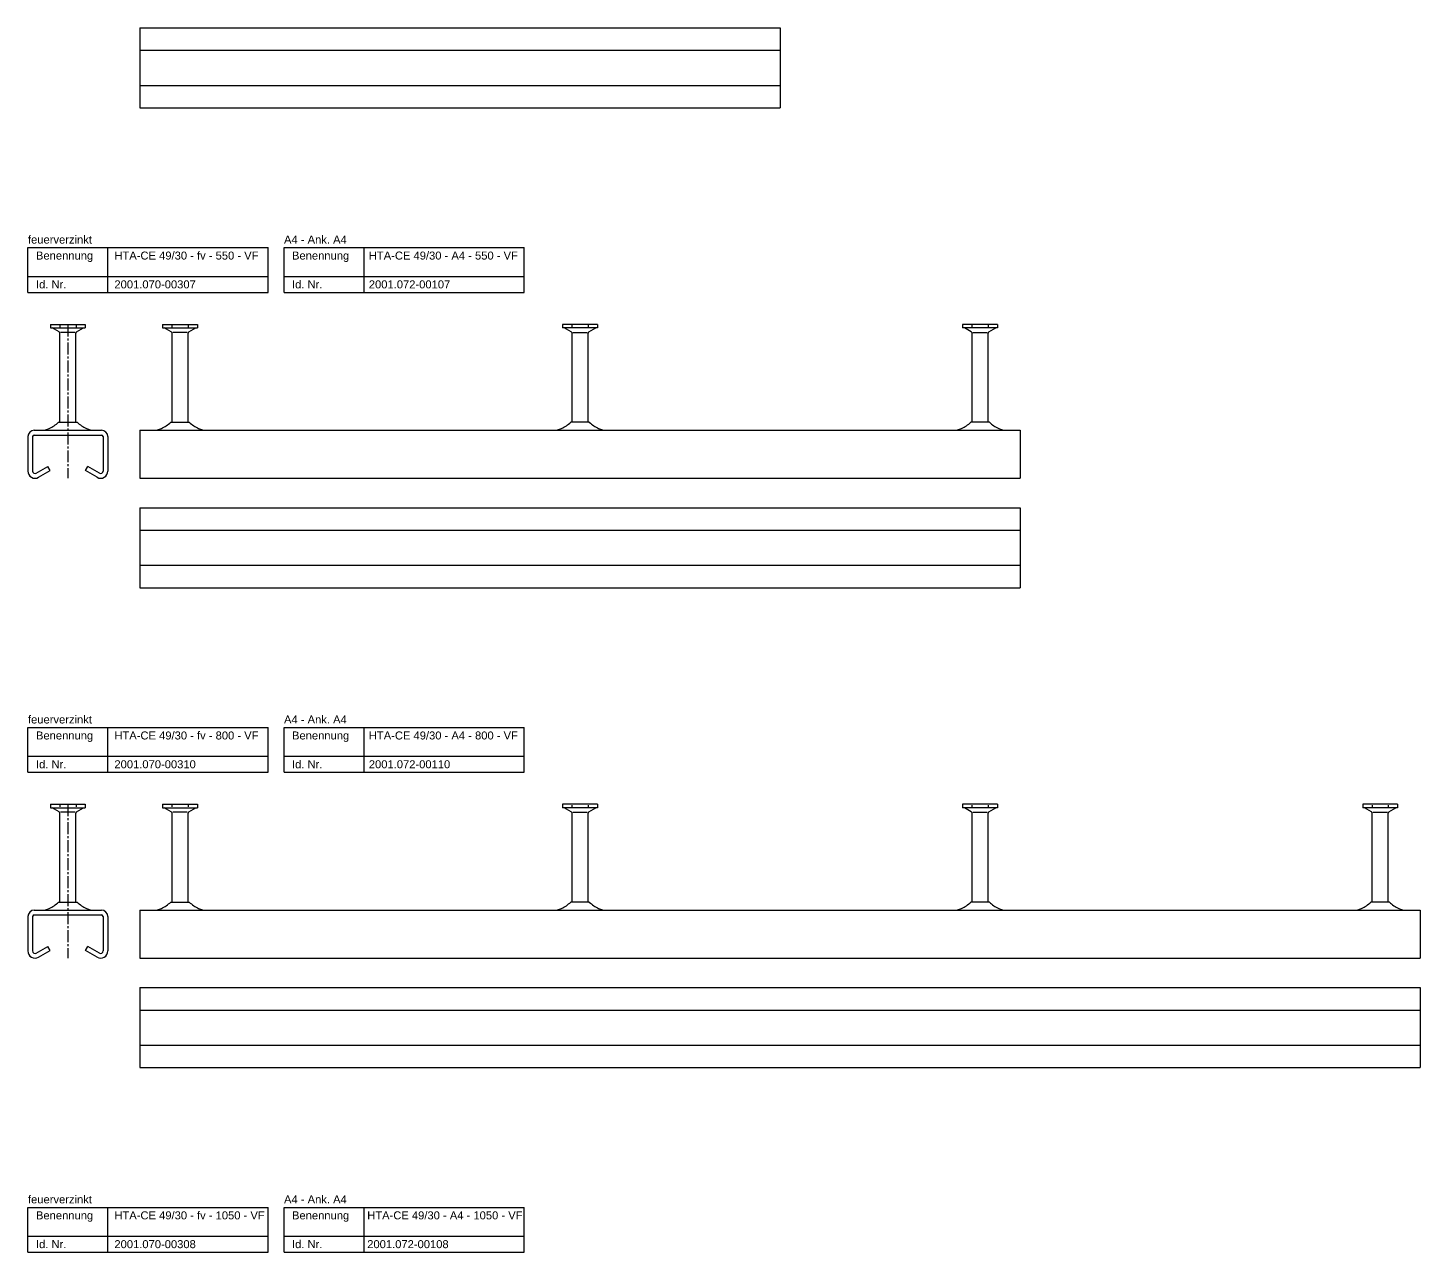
# Model space of a CAD drawing. Header units: millimetres. Extents: x 7963 to 14103, y -477 to 2743.
# Drawn here: x 7963 to 8833, y 307 to 1073 of the extents above; entities that cross this region are included whole.
import ezdxf

# ---------------------------------------------------------------- set-up
doc = ezdxf.new("R2010")
doc.units = ezdxf.units.MM
doc.header["$LTSCALE"] = 10
doc.linetypes.add('MITTE2', pattern=[1.125, 0.75, -0.125, 0.125, -0.125])
doc.layers.add('HALFEN', color=2, linetype='CONTINUOUS')
doc.styles.add('ARIAL50', font='arial.ttf', dxfattribs={"height": 5})

msp = doc.modelspace()

# ---------------------------------------------------------------- linework, layer by layer
at = {"layer": 'HALFEN'}
for p, q in [((8033.16, 1072.62), (8433.16, 1072.62)), ((8033.16, 1072.62), (8033.16, 1022.62)), ((8433.16, 1072.62), (8433.16, 1022.62)), ((8033.16, 1058.62), (8433.16, 1058.62)), ((8033.16, 1036.62), (8433.16, 1036.62)), ((8033.16, 1022.62), (8433.16, 1022.62)), ((7963.16, 935.25), (8113.16, 935.25)), ((7963.16, 907.25), (7963.16, 935.25)), ((8013.16, 907.25), (8013.16, 935.25)), ((8113.16, 907.25), (8113.16, 935.25)), ((8123.16, 935.25), (8273.16, 935.25)), ((8123.16, 907.25), (8123.16, 935.25)), ((8173.16, 907.25), (8173.16, 935.25)), ((8273.16, 907.25), (8273.16, 935.25)), ((7963.16, 917.25), (8113.16, 917.25)), ((8123.16, 917.25), (8273.16, 917.25)), ((7963.16, 907.25), (8113.16, 907.25)), ((8123.16, 907.25), (8273.16, 907.25)), ((7977.17, 887.25), (7998.98, 887.25)), ((7977.17, 887.25), (7977.17, 885.05)), ((7977.17, 885.05), (7998.98, 885.05)), ((7982.57, 882.54), (7978.22, 885.05)), ((7982.98, 886.75), (7982.98, 885.55)), ((7983.07, 826.05), (7983.07, 881.67)), ((7992.58, 882.25), (7983.57, 882.25)), ((7993.07, 826.05), (7993.07, 881.67)), ((7993.17, 886.75), (7993.17, 885.55)), ((7993.57, 882.54), (7997.92, 885.05)), ((7998.98, 887.25), (7998.98, 885.05)), ((8047.25, 887.25), (8069.07, 887.25)), ((8047.25, 887.25), (8047.25, 885.05)), ((8047.25, 885.05), (8069.07, 885.05)), ((8052.66, 882.54), (8048.31, 885.05)), ((8053.07, 886.75), (8053.07, 885.55)), ((8053.16, 826.05), (8053.16, 881.67)), ((8062.67, 882.25), (8053.65, 882.25)), ((8063.16, 826.05), (8063.16, 881.67)), ((8063.26, 886.75), (8063.26, 885.55)), ((8063.66, 882.54), (8068.01, 885.05)), ((8069.07, 887.25), (8069.07, 885.05)), ((8319.07, 887.25), (8297.25, 887.25)), ((8297.25, 887.25), (8297.25, 885.05)), ((8319.07, 885.05), (8297.25, 885.05)), ((8302.66, 882.54), (8298.31, 885.05)), ((8303.07, 886.75), (8303.07, 885.55)), ((8303.16, 826.05), (8303.16, 881.67)), ((8303.65, 882.25), (8312.67, 882.25)), ((8313.16, 826.05), (8313.16, 881.67)), ((8313.26, 886.75), (8313.26, 885.55)), ((8313.66, 882.54), (8318.01, 885.05)), ((8319.07, 887.25), (8319.07, 885.05)), ((8569.07, 887.25), (8547.25, 887.25)), ((8547.25, 887.25), (8547.25, 885.05)), ((8569.07, 885.05), (8547.25, 885.05)), ((8552.66, 882.54), (8548.31, 885.05)), ((8553.07, 886.75), (8553.07, 885.55)), ((8553.16, 826.05), (8553.16, 881.67)), ((8553.65, 882.25), (8562.67, 882.25)), ((8563.16, 826.05), (8563.16, 881.67)), ((8563.26, 886.75), (8563.26, 885.55)), ((8563.66, 882.54), (8568.01, 885.05)), ((8569.07, 887.25), (8569.07, 885.05)), ((7967.07, 821.05), (8009.07, 821.05)), ((7967.07, 818.05), (8009.07, 818.05)), ((7982.3, 826.05), (7993.85, 826.05)), ((8033.16, 821.05), (8583.16, 821.05)), ((8033.16, 821.05), (8033.16, 791.05)), ((8052.39, 826.05), (8063.94, 826.05)), ((8313.94, 826.05), (8302.39, 826.05)), ((8563.94, 826.05), (8552.39, 826.05)), ((8583.16, 821.05), (8583.16, 795.8)), ((7963.07, 817.05), (7963.07, 795.55)), ((7966.07, 817.05), (7966.07, 795.55)), ((8010.07, 817.05), (8010.07, 795.55)), ((8013.07, 817.05), (8013.07, 795.55)), ((7968.32, 794.25), (7975.57, 798.43)), ((7969.82, 791.65), (7977.07, 795.84)), ((7977.07, 795.84), (7975.57, 798.43)), ((7999.07, 795.84), (8000.57, 798.43)), ((8006.32, 791.65), (7999.07, 795.84)), ((8007.82, 794.25), (8000.57, 798.43)), ((8583.16, 795.8), (8583.16, 791.05)), ((8033.16, 791.05), (8583.16, 791.05)), ((8033.16, 772.62), (8583.16, 772.62)), ((8033.16, 772.62), (8033.16, 722.62)), ((8583.16, 772.62), (8583.16, 722.62)), ((8033.16, 758.62), (8583.16, 758.62)), ((8033.16, 736.62), (8583.16, 736.62)), ((8033.16, 722.62), (8583.16, 722.62)), ((7963.16, 635.25), (8113.16, 635.25)), ((7963.16, 607.25), (7963.16, 635.25)), ((8013.16, 607.25), (8013.16, 635.25)), ((8113.16, 607.25), (8113.16, 635.25)), ((8123.16, 635.25), (8273.16, 635.25)), ((8123.16, 607.25), (8123.16, 635.25)), ((8173.16, 607.25), (8173.16, 635.25)), ((8273.16, 607.25), (8273.16, 635.25)), ((7963.16, 617.25), (8113.16, 617.25)), ((8123.16, 617.25), (8273.16, 617.25)), ((7963.16, 607.25), (8113.16, 607.25)), ((8123.16, 607.25), (8273.16, 607.25)), ((7977.17, 587.25), (7998.98, 587.25)), ((7977.17, 587.25), (7977.17, 585.05)), ((7977.17, 585.05), (7998.98, 585.05)), ((7982.57, 582.54), (7978.22, 585.05)), ((7982.98, 586.75), (7982.98, 585.55)), ((7993.17, 586.75), (7993.17, 585.55)), ((7993.57, 582.54), (7997.92, 585.05)), ((7998.98, 587.25), (7998.98, 585.05)), ((8047.25, 587.25), (8069.07, 587.25)), ((8047.25, 587.25), (8047.25, 585.05)), ((8047.25, 585.05), (8069.07, 585.05)), ((8052.66, 582.54), (8048.31, 585.05)), ((8053.07, 586.75), (8053.07, 585.55)), ((8063.26, 586.75), (8063.26, 585.55)), ((8063.66, 582.54), (8068.01, 585.05)), ((8069.07, 587.25), (8069.07, 585.05)), ((8319.07, 587.25), (8297.25, 587.25)), ((8297.25, 587.25), (8297.25, 585.05)), ((8319.07, 585.05), (8297.25, 585.05)), ((8302.66, 582.54), (8298.31, 585.05)), ((8303.07, 586.75), (8303.07, 585.55)), ((8313.26, 586.75), (8313.26, 585.55)), ((8313.66, 582.54), (8318.01, 585.05)), ((8319.07, 587.25), (8319.07, 585.05)), ((8569.07, 587.25), (8547.25, 587.25)), ((8547.25, 587.25), (8547.25, 585.05)), ((8569.07, 585.05), (8547.25, 585.05)), ((8552.66, 582.54), (8548.31, 585.05)), ((8553.07, 586.75), (8553.07, 585.55)), ((8563.26, 586.75), (8563.26, 585.55)), ((8563.66, 582.54), (8568.01, 585.05)), ((8569.07, 587.25), (8569.07, 585.05)), ((8819.07, 587.25), (8797.25, 587.25)), ((8797.25, 587.25), (8797.25, 585.05)), ((8819.07, 585.05), (8797.25, 585.05)), ((8802.66, 582.54), (8798.31, 585.05)), ((8803.07, 586.75), (8803.07, 585.55)), ((8813.26, 586.75), (8813.26, 585.55)), ((8813.66, 582.54), (8818.01, 585.05)), ((8819.07, 587.25), (8819.07, 585.05)), ((7983.07, 526.05), (7983.07, 581.67)), ((7992.58, 582.25), (7983.57, 582.25)), ((7993.07, 526.05), (7993.07, 581.67)), ((8053.16, 526.05), (8053.16, 581.67)), ((8062.67, 582.25), (8053.65, 582.25)), ((8063.16, 526.05), (8063.16, 581.67)), ((8303.16, 526.05), (8303.16, 581.67)), ((8303.65, 582.25), (8312.67, 582.25)), ((8313.16, 526.05), (8313.16, 581.67)), ((8553.16, 526.05), (8553.16, 581.67)), ((8553.65, 582.25), (8562.67, 582.25)), ((8563.16, 526.05), (8563.16, 581.67)), ((8803.16, 526.05), (8803.16, 581.67)), ((8803.65, 582.25), (8812.67, 582.25)), ((8813.16, 526.05), (8813.16, 581.67)), ((7982.3, 526.05), (7993.85, 526.05)), ((8052.39, 526.05), (8063.94, 526.05)), ((8313.94, 526.05), (8302.39, 526.05)), ((8563.94, 526.05), (8552.39, 526.05)), ((8813.94, 526.05), (8802.39, 526.05)), ((7963.07, 517.05), (7963.07, 495.55)), ((7966.07, 517.05), (7966.07, 495.55)), ((7967.07, 521.05), (8009.07, 521.05)), ((7967.07, 518.05), (8009.07, 518.05)), ((8010.07, 517.05), (8010.07, 495.55)), ((8013.07, 517.05), (8013.07, 495.55)), ((8033.16, 521.05), (8833.16, 521.05)), ((8033.16, 521.05), (8033.16, 491.05)), ((8833.16, 521.05), (8833.16, 495.8)), ((7968.32, 494.25), (7975.57, 498.43)), ((7977.07, 495.84), (7975.57, 498.43)), ((7999.07, 495.84), (8000.57, 498.43)), ((8007.82, 494.25), (8000.57, 498.43)), ((7969.82, 491.65), (7977.07, 495.84)), ((8006.32, 491.65), (7999.07, 495.84)), ((8033.16, 491.05), (8833.16, 491.05)), ((8833.16, 495.8), (8833.16, 491.05)), ((8033.16, 472.62), (8833.16, 472.62)), ((8033.16, 472.62), (8033.16, 422.62)), ((8833.16, 472.62), (8833.16, 422.62)), ((8033.16, 458.62), (8833.16, 458.62)), ((8033.16, 436.62), (8833.16, 436.62)), ((8033.16, 422.62), (8833.16, 422.62)), ((7963.16, 335.25), (8113.16, 335.25)), ((7963.16, 307.25), (7963.16, 335.25)), ((8013.16, 307.25), (8013.16, 335.25)), ((8113.16, 307.25), (8113.16, 335.25)), ((8123.16, 335.25), (8273.16, 335.25)), ((8123.16, 307.25), (8123.16, 335.25)), ((8173.16, 307.25), (8173.16, 335.25)), ((8273.16, 307.25), (8273.16, 335.25)), ((7963.16, 317.25), (8113.16, 317.25)), ((8123.16, 317.25), (8273.16, 317.25)), ((7963.16, 307.25), (8113.16, 307.25)), ((8123.16, 307.25), (8273.16, 307.25))]:
    msp.add_line(p, q, dxfattribs=at)
at = {"layer": 'HALFEN', "color": 1, "linetype": 'MITTE2'}
for p, q in [((7988.07, 887.25), (7988.07, 791.05)), ((7988.07, 587.25), (7988.07, 491.05))]:
    msp.add_line(p, q, dxfattribs=at)
at = {"layer": 'HALFEN'}
for centre, radius, start, end in [((7982.07, 881.67), 1, 0, 60), ((7994.07, 881.67), 1, 120, 180), ((8052.16, 881.67), 1, 0, 60), ((8064.16, 881.67), 1, 120, 180), ((8302.16, 881.67), 1, 0, 60), ((8314.16, 881.67), 1, 120, 180), ((8552.16, 881.67), 1, 0, 60), ((8564.16, 881.67), 1, 120, 180), ((7967.07, 817.05), 4, 90, 180), ((7967.07, 817.05), 1, 90, 180), ((7971.53, 832.8), 11.75, 270, 294.68357), ((7967.17, 842.29), 22.19, 294.68357, 312.97281), ((8008.97, 842.29), 22.19, 227.02719, 245.31643), ((8004.62, 832.8), 11.75, 245.31643, 270), ((8009.07, 817.05), 4, 0, 90), ((8009.07, 817.05), 1, 0, 90), ((8041.62, 832.8), 11.75, 270, 294.68357), ((8037.26, 842.29), 22.19, 294.68357, 312.97281), ((8079.06, 842.29), 22.19, 227.02719, 245.31643), ((8074.7, 832.8), 11.75, 245.31643, 270), ((8291.62, 832.8), 11.75, 270, 294.68357), ((8287.26, 842.29), 22.19, 294.68357, 312.97281), ((8329.06, 842.29), 22.19, 227.02719, 245.31643), ((8324.7, 832.8), 11.75, 245.31643, 270), ((8541.62, 832.8), 11.75, 270, 294.68357), ((8537.26, 842.29), 22.19, 294.68357, 312.97281), ((8579.06, 842.29), 22.19, 227.02719, 245.31643), ((8574.7, 832.8), 11.75, 245.31643, 270), ((7967.57, 795.55), 4.5, 180, 300), ((7967.57, 795.55), 1.5, 180, 300), ((8008.57, 795.55), 4.5, 240, 0), ((8008.57, 795.55), 1.5, 240, 0), ((7982.07, 581.67), 1, 0, 60), ((7994.07, 581.67), 1, 120, 180), ((8052.16, 581.67), 1, 0, 60), ((8064.16, 581.67), 1, 120, 180), ((8302.16, 581.67), 1, 0, 60), ((8314.16, 581.67), 1, 120, 180), ((8552.16, 581.67), 1, 0, 60), ((8564.16, 581.67), 1, 120, 180), ((8802.16, 581.67), 1, 0, 60), ((8814.16, 581.67), 1, 120, 180), ((7971.53, 532.8), 11.75, 270, 294.68357), ((7971.53, 532.8), 11.75, 270, 294.68357), ((7967.17, 542.29), 22.19, 294.68357, 312.97281), ((8008.97, 542.29), 22.19, 227.02719, 245.31643), ((8004.62, 532.8), 11.75, 245.31643, 270), ((8004.62, 532.8), 11.75, 245.31643, 270), ((8041.62, 532.8), 11.75, 270, 294.68357), ((8037.26, 542.29), 22.19, 294.68357, 312.97281), ((8079.06, 542.29), 22.19, 227.02719, 245.31643), ((8074.7, 532.8), 11.75, 245.31643, 270), ((8291.62, 532.8), 11.75, 270, 294.68357), ((8287.26, 542.29), 22.19, 294.68357, 312.97281), ((8329.06, 542.29), 22.19, 227.02719, 245.31643), ((8324.7, 532.8), 11.75, 245.31643, 270), ((8541.62, 532.8), 11.75, 270, 294.68357), ((8537.26, 542.29), 22.19, 294.68357, 312.97281), ((8579.06, 542.29), 22.19, 227.02719, 245.31643), ((8574.7, 532.8), 11.75, 245.31643, 270), ((8791.62, 532.8), 11.75, 270, 294.68357), ((8787.26, 542.29), 22.19, 294.68357, 312.97281), ((8829.06, 542.29), 22.19, 227.02719, 245.31643), ((8824.7, 532.8), 11.75, 245.31643, 270), ((7967.07, 517.05), 4, 90, 180), ((7967.07, 517.05), 1, 90, 180), ((8009.07, 517.05), 4, 0, 90), ((8009.07, 517.05), 1, 0, 90), ((7967.57, 495.55), 4.5, 180, 300), ((7967.57, 495.55), 1.5, 180, 300), ((8008.57, 495.55), 4.5, 240, 0), ((8008.57, 495.55), 1.5, 240, 0)]:
    msp.add_arc(centre, radius, start, end, dxfattribs=at)

# ---------------------------------------------------------------- texts
at = {"layer": 'HALFEN', "style": 'ARIAL50'}
for s, p in [('feuerverzinkt', (7963.16, 937.75)), ('A4 - Ank. A4', (8123.16, 937.75)), ('Benennung', (7968.16, 927.75)), ('HTA-CE 49/30 - fv - 550 - VF', (8017.16, 927.75)), ('Benennung', (8128.16, 927.75)), ('HTA-CE 49/30 - A4 - 550 - VF', (8176.16, 927.75)), ('Id. Nr.', (7968.16, 909.75)), ('2001.070-00307', (8017.16, 909.75)), ('Id. Nr.', (8128.16, 909.75)), ('2001.072-00107', (8176.16, 909.75)), ('feuerverzinkt', (7963.16, 637.75)), ('A4 - Ank. A4', (8123.16, 637.75)), ('Benennung', (7968.16, 627.75)), ('HTA-CE 49/30 - fv - 800 - VF', (8017.16, 627.75)), ('Benennung', (8128.16, 627.75)), ('HTA-CE 49/30 - A4 - 800 - VF', (8176.16, 627.75)), ('Id. Nr.', (7968.16, 609.75)), ('2001.070-00310', (8017.16, 609.75)), ('Id. Nr.', (8128.16, 609.75)), ('2001.072-00110', (8176.16, 609.75)), ('feuerverzinkt', (7963.16, 337.75)), ('A4 - Ank. A4', (8123.16, 337.75)), ('Benennung', (7968.16, 327.75)), ('HTA-CE 49/30 - fv - 1050 - VF', (8017.16, 327.75)), ('Benennung', (8128.16, 327.75)), ('HTA-CE 49/30 - A4 - 1050 - VF', (8175.16, 327.75)), ('Id. Nr.', (7968.16, 309.75)), ('2001.070-00308', (8017.16, 309.75)), ('Id. Nr.', (8128.16, 309.75)), ('2001.072-00108', (8175.16, 309.75))]:
    msp.add_text(s, height=5, dxfattribs=at).set_placement(p)

doc.saveas('drawing.dxf')
